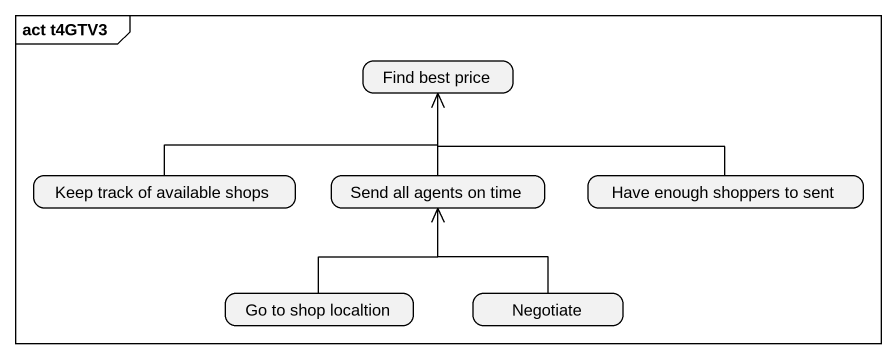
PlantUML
@startuml
mainframe act t4GTV3
hide empty description
state "Find best price" as Find_best_price
state "Keep track of available shops" as Keep_track_of_available
state "Send all agents on time" as Send_all_agents_on_time
state "Have enough shoppers to sent" as Have_enough_shoppers_to_sent
state "Go to shop localtion" as Go_to_shop_localtion
state Negotiate
Keep_track_of_available -right-> Find_best_price
Send_all_agents_on_time -up-> Find_best_price
Have_enough_shoppers_to_sent -left-> Find_best_price
Go_to_shop_localtion -up-> Send_all_agents_on_time
Negotiate -up-> Send_all_agents_on_time
@enduml
